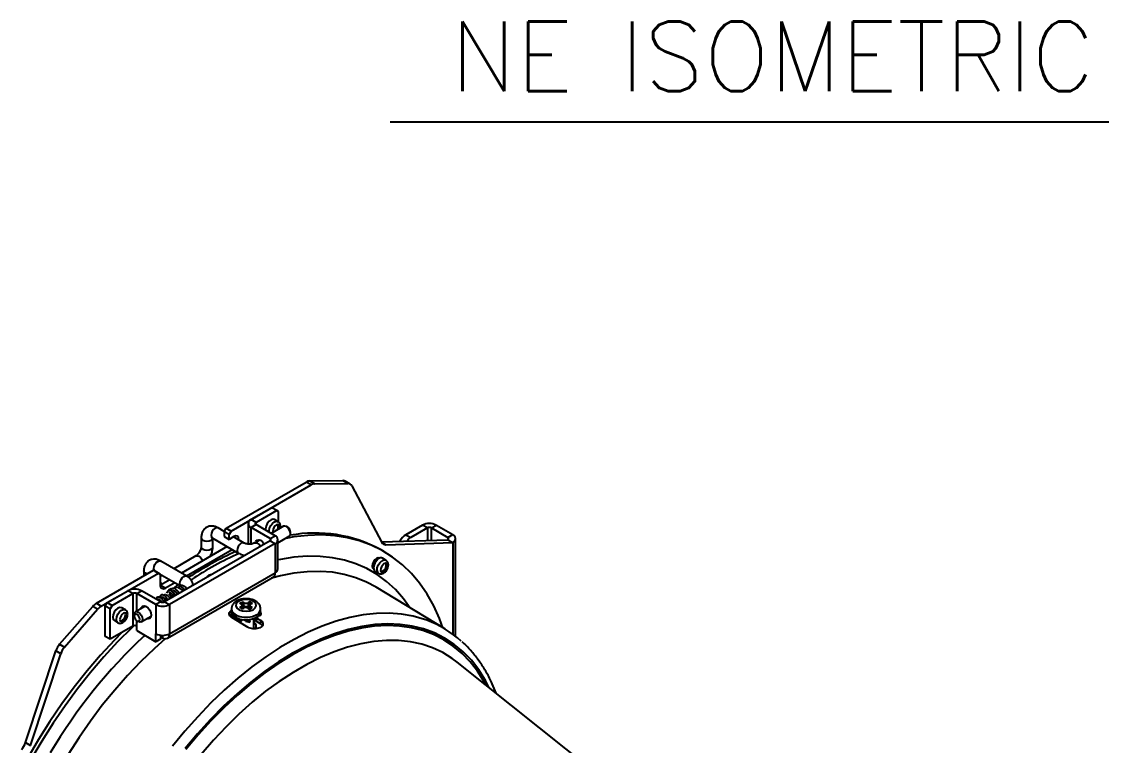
# Model space of a CAD drawing. Extents: x 8 to 113, y 0 to 87.
# Drawn here: x 66.4 to 78.05, y 15.67 to 23.47 of the extents above; entities that cross this region are included whole.
import ezdxf
from ezdxf.enums import TextEntityAlignment as Align

# ---------------------------------------------------------------- set-up
doc = ezdxf.new("R2010")
doc.units = 0
doc.header["$MEASUREMENT"] = 0
doc.layers.add('OBJECT', color=7, linetype='CONTINUOUS')
doc.styles.get("Standard").update_dxf_attribs({"font": 'SIMPLEX'})

msp = doc.modelspace()

# ---------------------------------------------------------------- linework, layer by layer
at = {"layer": 'OBJECT', "color": 1}
msp.add_line((70.377, 22.394), (81.363, 22.394), dxfattribs=at)
at = {"layer": 'OBJECT'}
for p, q in [((69.51, 18.522), (69.867, 18.526)), ((69.51, 18.522), (69.563, 18.492)), ((69.92, 18.495), (69.867, 18.526)), ((69.943, 18.489), (69.89, 18.52)), ((68.607, 18.012), (69.471, 18.51)), ((68.66, 17.981), (69.524, 18.48)), ((69.524, 18.48), (69.471, 18.51)), ((69.563, 18.492), (69.92, 18.495)), ((69.961, 18.471), (70.287, 17.859)), ((69.099, 18.234), (68.876, 18.106)), ((69.152, 18.204), (68.929, 18.075)), ((69.152, 18.204), (69.099, 18.234)), ((69.173, 18.191), (69.152, 18.204)), ((69.173, 18.078), (69.173, 18.191)), ((68.845, 18.063), (68.845, 17.841)), ((68.929, 18.075), (68.876, 18.106)), ((68.929, 18.051), (68.876, 18.02)), ((68.929, 18.051), (68.929, 18.075)), ((69.135, 17.932), (68.929, 18.051)), ((69.167, 18.083), (69.128, 18.106)), ((69.167, 18.048), (69.165, 18.052)), ((68.587, 17.977), (68.52, 18.016)), ((68.586, 17.975), (68.607, 18.012)), ((68.639, 17.944), (68.586, 17.975)), ((68.586, 17.975), (68.586, 17.923)), ((68.607, 18.012), (68.66, 17.981)), ((68.66, 17.981), (68.639, 17.944)), ((68.639, 17.892), (68.639, 17.944)), ((69.081, 17.901), (68.876, 18.02)), ((68.876, 17.842), (68.876, 18.02)), ((69.226, 18.033), (69.093, 17.956)), ((69.271, 18.022), (69.257, 18.03)), ((69.301, 17.953), (69.301, 17.97)), ((70.725, 18.046), (70.545, 17.942)), ((70.545, 17.942), (70.598, 17.912)), ((70.778, 18.016), (70.598, 17.912)), ((70.778, 18.016), (70.725, 18.046)), ((70.778, 18.016), (70.778, 17.882)), ((70.821, 18.016), (70.874, 18.046)), ((70.821, 18.016), (70.997, 17.914)), ((70.821, 17.883), (70.821, 18.016)), ((70.874, 18.046), (71.05, 17.944)), ((70.997, 17.914), (71.05, 17.944)), ((69.081, 17.877), (67.943, 17.22)), ((69.135, 17.846), (67.996, 17.189)), ((68.338, 17.91), (68.338, 17.813)), ((68.457, 17.907), (68.738, 17.745)), ((68.463, 17.813), (68.463, 17.904)), ((68.586, 17.923), (68.639, 17.892)), ((68.69, 17.922), (68.639, 17.892)), ((68.801, 17.853), (68.686, 17.919)), ((68.971, 17.886), (68.915, 17.853)), ((69.081, 17.901), (69.135, 17.932)), ((69.081, 17.901), (69.081, 17.877)), ((69.081, 17.877), (69.135, 17.846)), ((69.135, 17.846), (69.135, 17.532)), ((69.165, 17.854), (69.288, 17.925)), ((69.165, 17.575), (69.165, 17.889)), ((70.284, 17.866), (70.997, 17.889)), ((70.287, 17.859), (70.33, 17.835)), ((70.33, 17.835), (71.05, 17.859)), ((70.997, 17.914), (70.997, 17.889)), ((70.997, 17.889), (71.05, 17.859)), ((71.05, 17.859), (71.05, 16.87)), ((71.081, 16.847), (71.081, 17.901)), ((68.28, 17.714), (68.043, 17.576)), ((68.619, 17.814), (68.125, 17.529)), ((68.178, 17.499), (68.672, 17.784)), ((70.305, 17.764), (70.271, 17.783)), ((68.182, 17.496), (67.901, 17.658)), ((70.186, 17.584), (70.196, 17.579)), ((70.259, 17.687), (70.249, 17.693)), ((70.331, 17.665), (70.292, 17.688)), ((67.207, 17.203), (67.823, 17.559)), ((67.26, 17.173), (67.876, 17.528)), ((67.719, 17.553), (67.719, 17.499)), ((67.876, 17.528), (67.823, 17.559)), ((67.839, 17.55), (68.114, 17.391)), ((67.844, 17.546), (67.844, 17.547)), ((67.897, 17.516), (67.876, 17.528)), ((67.897, 17.516), (67.897, 17.4)), ((67.918, 17.504), (67.897, 17.492)), ((67.974, 16.827), (69.113, 17.484)), ((67.996, 16.875), (69.135, 17.532)), ((68.436, 17.513), (68.438, 17.505)), ((69.135, 17.532), (69.135, 17.532)), ((70.212, 17.549), (70.251, 17.527)), ((67.899, 17.399), (67.897, 17.397)), ((68, 17.457), (67.899, 17.399)), ((67.899, 17.399), (67.952, 17.368)), ((67.952, 17.368), (68.053, 17.426)), ((68.012, 17.358), (68.084, 17.379)), ((68.091, 17.404), (68.035, 17.364)), ((68.084, 17.379), (68.09, 17.375)), ((68.09, 17.375), (68.151, 17.34)), ((68.12, 17.394), (68.097, 17.381)), ((68.12, 17.394), (68.12, 17.395)), ((70.967, 16.926), (70.225, 17.376)), ((67.324, 17.21), (67.547, 17.338)), ((67.377, 17.179), (67.6, 17.308)), ((67.6, 17.308), (67.547, 17.338)), ((67.6, 17.308), (67.6, 16.957)), ((67.642, 17.308), (67.695, 17.338)), ((67.848, 17.189), (67.642, 17.308)), ((67.642, 17.119), (67.642, 17.308)), ((67.901, 17.22), (67.695, 17.338)), ((67.871, 17.251), (67.859, 17.244)), ((67.911, 17.274), (67.895, 17.264)), ((67.952, 17.297), (67.936, 17.288)), ((67.962, 17.316), (67.986, 17.342)), ((66.811, 16.762), (67.168, 17.17)), ((66.864, 16.731), (67.221, 17.14)), ((67.221, 17.14), (67.168, 17.17)), ((67.207, 17.203), (67.26, 17.173)), ((67.303, 17.173), (67.324, 17.21)), ((67.356, 17.142), (67.303, 17.173)), ((67.303, 16.846), (67.303, 17.173)), ((67.324, 17.21), (67.377, 17.179)), ((67.377, 17.179), (67.356, 17.142)), ((67.356, 16.816), (67.356, 17.142)), ((67.52, 17.132), (67.481, 17.154)), ((67.737, 17.173), (67.628, 17.11)), ((67.901, 17.22), (67.848, 17.189)), ((67.848, 17.189), (67.848, 16.875)), ((67.943, 17.22), (67.996, 17.189)), ((67.996, 17.189), (67.996, 16.875)), ((68.659, 17.105), (68.665, 17.13)), ((68.665, 17.143), (68.665, 17.115)), ((68.753, 17.159), (68.771, 17.169)), ((68.781, 17.142), (68.753, 17.159)), ((68.756, 17.204), (68.785, 17.22)), ((68.773, 17.194), (68.756, 17.204)), ((68.775, 17.146), (68.771, 17.169)), ((68.788, 17.152), (68.781, 17.184)), ((68.781, 17.142), (68.799, 17.152)), ((68.782, 17.18), (68.785, 17.181)), ((68.802, 17.209), (68.785, 17.22)), ((68.785, 17.181), (68.785, 17.22)), ((68.797, 17.174), (68.785, 17.181)), ((68.787, 17.152), (68.789, 17.151)), ((68.797, 17.174), (68.802, 17.209)), ((68.841, 17.151), (68.858, 17.141)), ((68.863, 17.218), (68.844, 17.209)), ((68.849, 17.173), (68.844, 17.209)), ((68.851, 17.148), (68.844, 17.145)), ((68.862, 17.18), (68.849, 17.173)), ((68.862, 17.181), (68.855, 17.149)), ((68.855, 17.149), (68.856, 17.149)), ((68.858, 17.141), (68.887, 17.157)), ((68.862, 17.18), (68.863, 17.218)), ((68.89, 17.202), (68.863, 17.218)), ((68.867, 17.146), (68.87, 17.167)), ((68.87, 17.167), (68.887, 17.157)), ((68.89, 17.202), (68.872, 17.192)), ((68.978, 17.115), (68.978, 17.143)), ((67.401, 17.016), (67.44, 16.993)), ((67.615, 17.082), (67.615, 17.066)), ((67.642, 16.957), (67.642, 17.015)), ((67.645, 17.013), (67.659, 17.005)), ((67.691, 17.002), (67.799, 17.065)), ((68.659, 17.105), (68.666, 17.105)), ((68.66, 17.096), (68.659, 17.105)), ((68.669, 17.095), (68.66, 17.096)), ((68.668, 17.087), (68.666, 17.077)), ((68.666, 17.077), (68.686, 17.04)), ((68.668, 17.087), (68.672, 17.088)), ((68.688, 17.049), (68.668, 17.087)), ((68.686, 17.04), (68.688, 17.049)), ((68.717, 17.048), (68.686, 17.04)), ((68.688, 17.049), (68.703, 17.056)), ((68.726, 17.04), (68.721, 17.029)), ((68.721, 17.029), (68.763, 17.003)), ((68.726, 17.04), (68.728, 17.043)), ((68.767, 17.014), (68.726, 17.04)), ((68.74, 17.018), (68.74, 17.005)), ((68.787, 17.027), (68.763, 17.003)), ((68.763, 17.003), (68.767, 17.014)), ((68.767, 17.014), (68.777, 17.028)), ((68.811, 17.025), (68.815, 17.009)), ((68.82, 17.022), (68.815, 17.009)), ((68.815, 17.009), (68.863, 17)), ((68.82, 17.022), (68.819, 17.025)), ((68.867, 17.013), (68.82, 17.022)), ((68.863, 17), (68.867, 17.013)), ((68.867, 17.013), (68.864, 17.028)), ((68.89, 17.034), (68.912, 17.025)), ((68.904, 16.928), (68.904, 17.029)), ((68.976, 16.981), (68.904, 17.024)), ((68.915, 17.039), (68.912, 17.041)), ((68.915, 17.039), (68.912, 17.025)), ((68.912, 17.025), (68.947, 17.031)), ((68.95, 17.045), (68.915, 17.039)), ((68.95, 17.045), (68.938, 17.055)), ((68.947, 17.031), (68.95, 17.045)), ((68.948, 17.037), (68.977, 17.02)), ((68.957, 17.07), (68.974, 17.071)), ((68.975, 17.086), (68.97, 17.086)), ((68.975, 17.086), (68.974, 17.071)), ((68.974, 17.071), (68.983, 17.085)), ((68.984, 17.1), (68.975, 17.086)), ((68.984, 17.1), (68.976, 17.102)), ((68.977, 17.02), (68.976, 16.981)), ((68.983, 17.085), (68.984, 17.1)), ((67.6, 16.957), (67.356, 16.816)), ((67.642, 16.908), (67.642, 16.957)), ((67.642, 16.908), (67.848, 16.789)), ((67.356, 16.816), (67.303, 16.846)), ((67.848, 16.789), (67.848, 16.875)), ((67.901, 16.82), (67.848, 16.789)), ((67.901, 16.82), (67.901, 16.858)), ((67.922, 16.832), (67.901, 16.844)), ((67.922, 16.857), (67.922, 16.832)), ((66.443, 15.701), (66.77, 16.69)), ((66.496, 15.671), (66.823, 16.659)), ((66.823, 16.659), (66.77, 16.69)), ((66.811, 16.762), (66.864, 16.731)), ((73.741, 14.464), (71.098, 16.569)), ((66.443, 15.701), (66.496, 15.671))]:
    msp.add_line(p, q, dxfattribs=at)
at = {"layer": 'OBJECT', "flags": 128}
for points in [[(69.128, 18.106), (69.113, 18.109), (69.091, 18.103), (69.07, 18.087), (69.051, 18.063), (69.037, 18.035), (69.032, 18.007), (69.033, 17.991)], [(69.072, 17.968), (69.071, 17.985), (69.076, 18.013), (69.089, 18.041), (69.108, 18.065), (69.13, 18.081), (69.152, 18.087), (69.167, 18.083)], [(69.185, 18.009), (69.187, 18.022), (69.185, 18.038), (69.177, 18.048), (69.165, 18.052), (69.15, 18.048), (69.135, 18.037), (69.122, 18.02), (69.113, 18.001), (69.109, 17.982), (69.111, 17.967)], [(68.488, 18.013), (68.472, 17.999), (68.457, 17.98), (68.448, 17.958), (68.444, 17.936), (68.448, 17.918), (68.457, 17.907), (68.457, 17.907)], [(68.52, 18.016), (68.505, 18.018), (68.488, 18.013)], [(69.257, 18.03), (69.24, 18.036), (69.226, 18.033)], [(70.945, 16.939), (70.907, 17.039), (70.845, 17.176), (70.773, 17.302), (70.693, 17.419), (70.604, 17.524), (70.507, 17.618), (70.402, 17.701), (70.29, 17.772), (70.172, 17.83), (70.046, 17.877), (69.915, 17.91), (69.778, 17.931), (69.636, 17.94), (69.489, 17.935), (69.338, 17.918), (69.249, 17.902)], [(69.288, 17.925), (69.288, 17.925), (69.298, 17.936), (69.301, 17.953), (69.298, 17.975), (69.288, 17.997), (69.274, 18.016), (69.257, 18.03)], [(68.338, 17.91), (68.342, 17.897), (68.356, 17.885), (68.376, 17.877), (68.4, 17.874), (68.424, 17.877), (68.444, 17.885), (68.458, 17.897), (68.462, 17.905)], [(68.745, 17.886), (68.745, 17.89), (68.741, 17.912), (68.729, 17.925), (68.711, 17.929), (68.69, 17.922)], [(68.692, 17.923), (68.692, 17.92), (68.692, 17.916)], [(68.77, 17.85), (68.753, 17.837), (68.738, 17.817), (68.729, 17.795), (68.725, 17.774), (68.729, 17.756), (68.738, 17.745), (68.738, 17.745)], [(68.801, 17.853), (68.786, 17.856), (68.77, 17.85)], [(68.916, 17.854), (68.929, 17.856), (68.946, 17.85)], [(68.924, 17.859), (68.928, 17.872), (68.94, 17.885), (68.958, 17.889), (68.979, 17.882), (69, 17.865), (69.018, 17.84), (69.018, 17.84)], [(68.28, 17.714), (68.295, 17.716), (68.312, 17.71), (68.329, 17.697), (68.343, 17.677), (68.351, 17.66)], [(68.338, 17.813), (68.342, 17.799), (68.356, 17.787), (68.376, 17.779), (68.4, 17.776), (68.424, 17.779), (68.444, 17.787), (68.458, 17.799), (68.463, 17.813)], [(70.593, 17.152), (70.52, 17.252), (70.433, 17.351), (70.337, 17.438), (70.234, 17.513), (70.124, 17.577), (70.007, 17.628), (69.884, 17.668), (69.755, 17.694), (69.62, 17.709), (69.481, 17.71), (69.338, 17.699), (69.192, 17.675), (69.165, 17.67)], [(67.839, 17.55), (67.839, 17.55), (67.829, 17.561), (67.826, 17.579), (67.829, 17.6), (67.839, 17.622), (67.853, 17.642), (67.87, 17.655)], [(67.87, 17.655), (67.887, 17.661), (67.901, 17.658)], [(70.263, 17.689), (70.262, 17.689), (70.247, 17.692), (70.229, 17.686), (70.211, 17.672), (70.196, 17.651), (70.185, 17.628), (70.182, 17.605), (70.185, 17.586), (70.196, 17.574), (70.197, 17.574)], [(70.248, 17.681), (70.227, 17.662), (70.209, 17.636), (70.199, 17.608), (70.196, 17.581), (70.202, 17.56), (70.212, 17.549)], [(70.251, 17.526), (70.241, 17.537), (70.235, 17.559), (70.237, 17.585), (70.248, 17.614), (70.266, 17.64), (70.287, 17.659)], [(70.315, 17.541), (70.33, 17.554), (70.342, 17.571), (70.349, 17.591), (70.351, 17.609), (70.347, 17.624), (70.338, 17.632), (70.324, 17.634), (70.309, 17.627), (70.295, 17.614), (70.283, 17.596), (70.275, 17.577), (70.273, 17.558), (70.277, 17.544), (70.287, 17.535), (70.3, 17.534), (70.315, 17.541)], [(67.756, 17.52), (67.737, 17.528), (67.724, 17.54), (67.719, 17.553), (67.719, 17.553)], [(68.115, 17.392), (68.11, 17.399), (68.107, 17.417), (68.11, 17.438), (68.12, 17.46), (68.134, 17.479), (68.151, 17.493)], [(68.151, 17.493), (68.168, 17.499), (68.182, 17.496), (68.182, 17.496)], [(70.225, 17.376), (70.121, 17.432), (70.004, 17.479), (69.881, 17.514), (69.752, 17.537), (69.619, 17.546), (69.48, 17.543), (69.338, 17.528), (69.193, 17.5), (69.097, 17.475)], [(67.897, 17.429), (67.901, 17.422), (67.909, 17.405)], [(68.159, 17.345), (68.159, 17.346), (68.15, 17.359), (68.139, 17.37), (68.128, 17.378), (68.117, 17.383), (68.106, 17.384), (68.097, 17.381), (68.09, 17.375)], [(68.12, 17.395), (68.134, 17.397), (68.151, 17.391)], [(68.897, 17.134), (68.921, 17.153), (68.932, 17.175), (68.927, 17.199), (68.909, 17.22), (68.878, 17.235), (68.84, 17.243), (68.8, 17.243), (68.762, 17.234), (68.732, 17.218), (68.715, 17.197), (68.712, 17.174), (68.723, 17.151), (68.748, 17.133), (68.783, 17.121), (68.823, 17.117), (68.863, 17.121), (68.897, 17.134)], [(67.481, 17.154), (67.48, 17.155), (67.462, 17.158), (67.44, 17.15), (67.418, 17.132), (67.4, 17.107), (67.388, 17.079), (67.384, 17.052), (67.389, 17.029), (67.401, 17.016)], [(67.44, 16.993), (67.428, 17.007), (67.423, 17.029), (67.427, 17.057), (67.439, 17.085), (67.457, 17.11), (67.479, 17.128), (67.501, 17.136), (67.519, 17.132), (67.52, 17.132)], [(67.69, 17.146), (67.694, 17.159), (67.706, 17.173), (67.724, 17.177), (67.745, 17.169), (67.766, 17.152), (67.784, 17.128), (67.796, 17.101), (67.8, 17.074)], [(68.665, 17.143), (68.669, 17.122), (68.686, 17.097), (68.716, 17.076), (68.754, 17.061), (68.799, 17.053), (68.846, 17.054), (68.89, 17.062), (68.929, 17.077)], [(68.771, 17.169), (68.775, 17.172), (68.778, 17.175), (68.78, 17.178), (68.781, 17.181), (68.78, 17.185), (68.779, 17.188), (68.776, 17.191), (68.773, 17.194)], [(68.788, 17.146), (68.788, 17.148), (68.788, 17.152)], [(68.872, 17.192), (68.868, 17.189), (68.865, 17.186), (68.863, 17.183), (68.862, 17.18), (68.863, 17.176), (68.864, 17.173), (68.867, 17.17), (68.87, 17.167)], [(67.462, 17.028), (67.465, 17.012), (67.473, 17.003), (67.486, 17.001), (67.501, 17.006), (67.516, 17.018), (67.528, 17.035), (67.537, 17.055), (67.539, 17.074), (67.536, 17.089), (67.528, 17.098), (67.515, 17.101), (67.5, 17.095), (67.485, 17.083), (67.473, 17.066), (67.464, 17.046), (67.462, 17.028)], [(67.522, 17.084), (67.519, 17.099), (67.518, 17.101)], [(67.615, 17.082), (67.619, 17.099), (67.628, 17.11), (67.642, 17.113), (67.659, 17.107)], [(67.645, 17.083), (67.634, 17.087), (67.624, 17.085), (67.618, 17.077), (67.615, 17.066), (67.618, 17.051), (67.624, 17.036), (67.634, 17.023), (67.645, 17.013), (67.657, 17.009), (67.667, 17.011), (67.673, 17.019), (67.675, 17.031), (67.673, 17.045), (67.667, 17.06), (67.657, 17.074), (67.645, 17.083)], [(67.659, 17.107), (67.676, 17.094), (67.691, 17.074), (67.7, 17.052), (67.704, 17.031), (67.7, 17.013), (67.691, 17.002), (67.676, 16.999), (67.659, 17.005), (67.659, 17.005)], [(67.8, 17.074), (67.796, 17.052), (67.784, 17.038), (67.766, 17.035), (67.753, 17.038)], [(70.771, 17.02), (70.747, 17.029), (70.625, 17.064), (70.497, 17.086), (70.364, 17.096), (70.227, 17.093), (70.085, 17.077), (69.94, 17.049), (69.793, 17.009), (69.643, 16.956), (69.492, 16.891), (69.339, 16.814), (69.187, 16.726), (69.035, 16.627), (68.883, 16.517), (68.734, 16.397), (68.586, 16.267), (68.441, 16.128), (68.3, 15.98), (68.162, 15.825), (68.029, 15.661)], [(68.665, 17.115), (68.669, 17.095), (68.686, 17.07), (68.716, 17.049), (68.754, 17.033), (68.799, 17.026), (68.846, 17.026), (68.89, 17.034), (68.929, 17.049)], [(68.844, 16.943), (68.827, 16.953), (68.667, 17.049)], [(67.485, 16.89), (67.402, 16.805), (67.253, 16.645), (67.109, 16.476), (66.969, 16.3), (66.835, 16.118), (66.706, 15.929), (66.584, 15.736), (66.468, 15.538)], [(67.612, 16.961), (67.588, 16.938), (67.436, 16.786), (67.287, 16.625), (67.143, 16.457), (67.003, 16.281), (66.869, 16.098), (66.74, 15.91), (66.618, 15.716), (66.502, 15.518)], [(71.445, 16.293), (71.403, 16.372), (71.332, 16.485), (71.252, 16.588), (71.163, 16.679), (71.067, 16.759), (70.963, 16.827), (70.853, 16.883), (70.735, 16.926), (70.612, 16.957), (70.483, 16.975), (70.349, 16.98), (70.211, 16.973), (70.069, 16.953), (69.924, 16.92), (69.777, 16.874), (69.627, 16.816), (69.476, 16.746), (69.324, 16.665), (69.173, 16.571), (69.022, 16.467), (68.872, 16.352), (68.724, 16.227), (68.579, 16.092), (68.437, 15.949), (68.299, 15.797), (68.165, 15.637)], [(71.411, 16.32), (71.39, 16.357), (71.319, 16.47), (71.24, 16.572), (71.152, 16.663), (71.056, 16.742), (70.953, 16.81), (70.843, 16.865), (70.727, 16.908), (70.604, 16.939), (70.476, 16.957), (70.343, 16.962), (70.206, 16.955), (70.065, 16.935), (69.921, 16.902), (69.774, 16.857), (69.625, 16.799), (69.475, 16.73), (69.324, 16.648), (69.174, 16.556), (69.024, 16.452), (68.875, 16.338), (68.728, 16.213), (68.584, 16.08), (68.443, 15.937), (68.305, 15.786), (68.172, 15.627)], [(67.953, 16.822), (67.831, 16.713), (67.685, 16.574), (67.543, 16.425), (67.405, 16.268), (67.271, 16.104), (67.143, 15.933), (67.02, 15.756), (66.903, 15.574)], [(71.098, 16.569), (71.045, 16.608), (70.943, 16.672), (70.833, 16.723), (70.716, 16.762), (70.594, 16.788), (70.467, 16.802), (70.335, 16.803), (70.198, 16.791), (70.059, 16.766), (69.916, 16.729), (69.771, 16.679), (69.624, 16.617), (69.476, 16.543), (69.328, 16.458), (69.18, 16.361), (69.033, 16.254), (68.888, 16.136), (68.745, 16.008), (68.606, 15.871), (68.469, 15.726), (68.337, 15.572)]]:
    msp.add_lwpolyline(points, dxfattribs=at)
at = {"layer": 'OBJECT'}
for centre, radius, start, end in [((69.513, 18.441), 0.0811, 92.6071, 121.7324), ((69.868, 18.48), 0.0456, 60.6111, 91.4476), ((69.566, 18.411), 0.0811, 92.6071, 121.7324), ((69.921, 18.451), 0.0443, 26.6801, 91.7361), ((68.892, 18.063), 0.0458, 110.7837, 249.2167), ((68.934, 18.063), 0.0131, 110.7861, 249.2158), ((70.799, 17.903), 0.161, 62.6097, 117.3901), ((69.097, 18.033), 0.0717, 325.296, 11.6185), ((69.236, 17.967), 0.0653, 2.6064, 57.3936), ((69.568, 16.488), 1.473, 61.5174, 100.5606), ((70.643, 17.787), 0.184, 122.1667, 152.2555), ((70.799, 17.975), 0.0461, 62.6105, 117.3889), ((71.034, 17.901), 0.0458, 290.7831, 69.2164), ((68.896, 17.771), 0.094, 29.2636, 57.4387), ((69.077, 17.889), 0.0131, 290.783, 69.2151), ((69.118, 17.889), 0.0458, 290.7827, 69.2165), ((70.327, 17.879), 0.0445, 206.7376, 273.2519), ((70.682, 17.772), 0.163, 121.1834, 140.9752), ((70.993, 17.901), 0.0131, 290.7833, 69.2148), ((70.071, 14.677), 3.37, 113.7855, 123.6039), ((70.108, 14.652), 3.375, 113.756, 123.803), ((70.275, 17.652), 0.0398, 64.3627, 132.3908), ((70.264, 17.612), 0.0693, 281.1218, 18.8836), ((70.314, 17.629), 0.0398, 64.174, 132.4148), ((68.451, 17.453), 0.0601, 88.8864, 151.1082), ((69.087, 17.524), 0.0478, 302.1955, 9.1168), ((69.113, 17.58), 0.0528, 294.374, 354.304), ((67.621, 17.195), 0.161, 62.6097, 117.3902), ((67.93, 17.394), 0.0341, 170.7861, 309.2032), ((68.026, 17.304), 0.0559, 104.1507, 135.8439), ((68.1, 17.312), 0.094, 29.2636, 57.4387), ((67.621, 17.267), 0.0461, 62.6103, 117.389), ((67.948, 17.226), 0.0874, 28.2195, 59.4685), ((67.288, 17.068), 0.157, 120.8912, 139.5446), ((67.341, 17.037), 0.157, 120.8912, 139.5446), ((67.922, 17.332), 0.161, 242.6096, 297.3906), ((67.922, 17.261), 0.0461, 242.61, 297.3906), ((68.824, 17.224), 0.0569, 241.5145, 296.3355), ((68.819, 17.111), 0.0461, 61.5164, 116.3332), ((68.824, 17.25), 0.0461, 241.5141, 296.3355), ((68.868, 17.146), 0.0126, 167.822, 198.5194), ((68.899, 17.15), 0.0791, 291.7183, 354.8459), ((67.452, 17.079), 0.0704, 281.4568, 3.4383), ((68.899, 17.123), 0.0792, 291.7589, 354.4486), ((70.38, 15.958), 1.131, 47.6122, 69.8288), ((67.621, 16.916), 0.0461, 62.6103, 117.389), ((68.885, 16.956), 0.0455, 322.5851, 66.044), ((71.559, 12.734), 5.627, 132.8835, 149.5022), ((67.922, 17.018), 0.161, 242.6096, 297.3906), ((67.951, 16.867), 0.0459, 230.7968, 9.2147), ((66.971, 16.623), 0.212, 139.0162, 161.5082), ((67.024, 16.592), 0.212, 139.0162, 161.5082), ((66.242, 15.768), 0.212, 318.4846, 341.5153)]:
    msp.add_arc(centre, radius, start, end, dxfattribs=at)
for points, knots in [([(69.189, 18.057), (69.186, 18.063), (69.181, 18.073), (69.172, 18.08), (69.167, 18.082)], [0, 0, 0, 0, 0.5575251, 1, 1, 1, 1]), ([(69.188, 18.011), (69.189, 18.014), (69.194, 18.025), (69.193, 18.041), (69.19, 18.053), (69.189, 18.057)], [0, 0, 0, 0, 0.162929, 0.74148, 1, 1, 1, 1]), ([(68.52, 18.016), (68.512, 18.02), (68.493, 18.03), (68.461, 18.037), (68.425, 18.035), (68.392, 18.022), (68.365, 17.999), (68.347, 17.968), (68.339, 17.938), (68.338, 17.918), (68.338, 17.91)], [0, 0, 0, 0, 0.0958262, 0.2399238, 0.3746778, 0.506219, 0.6446115, 0.7773643, 0.9136279, 1, 1, 1, 1]), ([(68.449, 17.911), (68.449, 17.911), (68.448, 17.911), (68.452, 17.91), (68.456, 17.908), (68.457, 17.907)], [0, 0, 0, 0, 0.1521579, 0.759689, 1, 1, 1, 1]), ([(68.915, 17.853), (68.913, 17.852), (68.906, 17.849), (68.89, 17.843), (68.867, 17.84), (68.841, 17.841), (68.819, 17.845), (68.806, 17.85), (68.802, 17.853), (68.801, 17.853)], [0, 0, 0, 0, 0.103119, 0.260951, 0.434629, 0.620141, 0.807621, 0.964018, 1, 1, 1, 1]), ([(68.338, 17.813), (68.337, 17.81), (68.337, 17.802), (68.333, 17.785), (68.325, 17.764), (68.311, 17.742), (68.296, 17.725), (68.286, 17.717), (68.281, 17.714), (68.28, 17.714)], [0, 0, 0, 0, 0.10312, 0.260965, 0.434649, 0.620161, 0.807641, 0.964037, 1, 1, 1, 1]), ([(68.435, 17.708), (68.439, 17.716), (68.451, 17.739), (68.46, 17.775), (68.462, 17.801), (68.463, 17.813)], [0, 0, 0, 0, 0.249942, 0.682216, 1, 1, 1, 1]), ([(68.738, 17.745), (68.746, 17.741), (68.766, 17.731), (68.791, 17.722), (68.809, 17.72), (68.81, 17.72)], [0, 0, 0, 0, 0.344792, 0.943474, 1, 1, 1, 1]), ([(67.901, 17.658), (67.893, 17.662), (67.874, 17.672), (67.842, 17.68), (67.806, 17.678), (67.773, 17.665), (67.746, 17.642), (67.728, 17.611), (67.72, 17.581), (67.719, 17.561), (67.719, 17.553)], [0, 0, 0, 0, 0.0958262, 0.2399238, 0.3746778, 0.506219, 0.6446115, 0.7773643, 0.9136279, 1, 1, 1, 1]), ([(70.252, 17.527), (70.255, 17.525), (70.264, 17.52), (70.281, 17.52), (70.301, 17.525), (70.321, 17.538), (70.34, 17.56), (70.354, 17.589), (70.358, 17.617), (70.353, 17.641), (70.343, 17.657), (70.334, 17.662), (70.331, 17.664)], [0, 0, 0, 0, 0.052549, 0.142341, 0.235085, 0.345011, 0.472107, 0.602081, 0.736834, 0.849557, 0.945148, 1, 1, 1, 1]), ([(68.249, 17.396), (68.248, 17.407), (68.245, 17.429), (68.227, 17.459), (68.206, 17.481), (68.189, 17.492), (68.182, 17.496)], [0, 0, 0, 0, 0.258066, 0.535172, 0.819607, 1, 1, 1, 1]), ([(68.1, 17.31), (68.097, 17.315), (68.09, 17.329), (68.075, 17.347), (68.056, 17.36), (68.041, 17.364), (68.029, 17.362), (68.019, 17.356), (68.012, 17.348), (68.01, 17.34), (68.01, 17.337)], [0, 0, 0, 0, 0.103381, 0.283993, 0.455787, 0.627105, 0.711128, 0.78963, 0.92474, 1, 1, 1, 1]), ([(68.127, 17.399), (68.127, 17.399), (68.127, 17.401), (68.125, 17.397), (68.121, 17.395), (68.12, 17.394)], [0, 0, 0, 0, 0.1516687, 0.7591953, 1, 1, 1, 1]), ([(67.938, 17.218), (67.938, 17.219), (67.934, 17.229), (67.921, 17.245), (67.903, 17.262), (67.885, 17.27), (67.871, 17.27), (67.861, 17.266), (67.852, 17.258), (67.85, 17.249), (67.848, 17.244)], [0, 0, 0, 0, 0.017787, 0.198409, 0.387475, 0.549123, 0.687208, 0.770662, 0.861445, 1, 1, 1, 1]), ([(67.875, 17.247), (67.877, 17.248), (67.881, 17.248), (67.893, 17.241), (67.905, 17.231), (67.91, 17.222), (67.912, 17.218)], [0, 0, 0, 0, 0.287821, 0.560399, 0.850721, 1, 1, 1, 1]), ([(67.978, 17.24), (67.976, 17.244), (67.97, 17.258), (67.955, 17.275), (67.938, 17.289), (67.923, 17.293), (67.912, 17.293), (67.901, 17.289), (67.894, 17.282), (67.889, 17.274), (67.889, 17.269), (67.888, 17.267)], [0, 0, 0, 0, 0.081074, 0.270721, 0.444512, 0.581685, 0.664735, 0.765223, 0.867002, 0.954591, 1, 1, 1, 1]), ([(67.913, 17.27), (67.914, 17.27), (67.915, 17.271), (67.917, 17.271), (67.928, 17.269), (67.942, 17.258), (67.953, 17.243), (67.958, 17.232), (67.959, 17.229)], [0, 0, 0, 0, 0.008897, 0.198363, 0.423257, 0.6603, 0.897755, 1, 1, 1, 1]), ([(67.96, 17.294), (67.962, 17.293), (67.967, 17.293), (67.979, 17.284), (67.992, 17.27), (67.998, 17.258), (68, 17.253)], [0, 0, 0, 0, 0.167592, 0.477523, 0.784409, 1, 1, 1, 1]), ([(68.059, 17.287), (68.059, 17.288), (68.055, 17.299), (68.042, 17.315), (68.025, 17.331), (68.008, 17.34), (67.992, 17.341), (67.98, 17.334), (67.973, 17.327), (67.972, 17.322), (67.971, 17.32)], [0, 0, 0, 0, 0.030978, 0.223682, 0.400189, 0.55792, 0.744475, 0.846963, 0.936489, 1, 1, 1, 1]), ([(68.019, 17.264), (68.015, 17.271), (68.007, 17.286), (67.996, 17.297), (67.99, 17.303)], [0, 0, 0, 0, 0.449493, 1, 1, 1, 1]), ([(67.993, 17.315), (67.993, 17.316), (67.994, 17.318), (67.996, 17.318), (68.003, 17.318), (68.015, 17.311), (68.028, 17.298), (68.038, 17.284), (68.04, 17.277), (68.041, 17.276)], [0, 0, 0, 0, 0.025354, 0.200159, 0.355522, 0.555079, 0.775461, 0.986181, 1, 1, 1, 1]), ([(68.033, 17.338), (68.034, 17.339), (68.035, 17.341), (68.041, 17.341), (68.051, 17.337), (68.065, 17.326), (68.075, 17.312), (68.08, 17.302), (68.081, 17.299)], [0, 0, 0, 0, 0.14363, 0.318698, 0.489543, 0.705501, 0.925348, 1, 1, 1, 1]), ([(68.977, 17.143), (68.977, 17.146), (68.979, 17.159), (68.97, 17.182), (68.951, 17.208), (68.924, 17.229), (68.888, 17.244), (68.846, 17.253), (68.802, 17.253), (68.758, 17.245), (68.72, 17.23), (68.691, 17.207), (68.672, 17.18), (68.664, 17.157), (68.666, 17.145), (68.666, 17.143)], [0, 0, 0, 0, 0.0193694, 0.0998283, 0.1782181, 0.2612814, 0.3518345, 0.4462316, 0.5408007, 0.6363327, 0.7342105, 0.8229187, 0.9043759, 0.9821641, 1, 1, 1, 1]), ([(67.545, 17.084), (67.544, 17.09), (67.543, 17.103), (67.535, 17.12), (67.525, 17.128), (67.52, 17.131)], [0, 0, 0, 0, 0.306175, 0.68397, 1, 1, 1, 1]), ([(68.667, 17.049), (68.662, 17.052), (68.65, 17.061), (68.64, 17.077), (68.639, 17.096), (68.647, 17.113), (68.659, 17.122), (68.664, 17.125)], [0, 0, 0, 0, 0.163416, 0.386129, 0.60889, 0.831704, 1, 1, 1, 1]), ([(68.785, 17.181), (68.785, 17.181), (68.785, 17.179), (68.786, 17.176), (68.789, 17.17), (68.794, 17.163), (68.799, 17.158), (68.801, 17.156)], [0, 0, 0, 0, 0.073828, 0.155624, 0.251572, 0.654763, 1, 1, 1, 1]), ([(68.791, 17.149), (68.791, 17.149), (68.791, 17.15), (68.79, 17.15), (68.789, 17.15), (68.789, 17.151), (68.788, 17.151), (68.788, 17.151), (68.788, 17.151), (68.788, 17.151)], [0, 0, 0, 0, 0.103773, 0.197145, 0.287121, 0.380621, 0.597266, 0.86979, 1, 1, 1, 1]), ([(68.797, 17.174), (68.797, 17.173), (68.797, 17.17), (68.799, 17.166), (68.801, 17.162), (68.803, 17.158), (68.805, 17.156), (68.806, 17.155)], [0, 0, 0, 0, 0.159006, 0.334036, 0.544475, 0.801718, 1, 1, 1, 1]), ([(68.849, 17.173), (68.849, 17.172), (68.849, 17.169), (68.847, 17.165), (68.845, 17.161), (68.841, 17.156), (68.839, 17.154), (68.838, 17.153)], [0, 0, 0, 0, 0.144905, 0.304433, 0.496195, 0.730641, 1, 1, 1, 1]), ([(68.862, 17.18), (68.862, 17.179), (68.862, 17.177), (68.861, 17.175), (68.857, 17.169), (68.85, 17.16), (68.844, 17.155), (68.84, 17.152)], [0, 0, 0, 0, 0.061826, 0.130324, 0.210674, 0.548344, 1, 1, 1, 1]), ([(68.856, 17.15), (68.855, 17.149), (68.853, 17.148), (68.851, 17.147), (68.849, 17.147)], [0, 0, 0, 0, 0.183695, 1, 1, 1, 1]), ([(68.855, 17.149), (68.855, 17.149), (68.855, 17.149), (68.855, 17.149), (68.854, 17.149), (68.854, 17.148), (68.853, 17.148), (68.852, 17.148), (68.852, 17.148)], [0, 0, 0, 0, 0.310212, 0.557945, 0.664694, 0.768292, 0.877232, 1, 1, 1, 1]), ([(67.44, 16.994), (67.445, 16.991), (67.456, 16.986), (67.476, 16.987), (67.496, 16.995), (67.516, 17.011), (67.533, 17.036), (67.543, 17.062), (67.544, 17.078), (67.545, 17.084)], [0, 0, 0, 0, 0.113042, 0.234646, 0.366758, 0.525659, 0.701678, 0.879473, 1, 1, 1, 1]), ([(68.677, 17.094), (68.671, 17.091), (68.657, 17.085), (68.65, 17.075), (68.646, 17.07)], [0, 0, 0, 0, 0.466357, 1, 1, 1, 1]), ([(68.977, 17.02), (68.983, 17.015), (68.997, 17.006), (69.005, 16.988), (69.004, 16.969), (68.992, 16.952), (68.97, 16.938), (68.942, 16.929), (68.911, 16.926), (68.879, 16.929), (68.857, 16.936), (68.846, 16.942), (68.844, 16.943)], [0, 0, 0, 0, 0.104564, 0.211902, 0.319265, 0.426648, 0.534003, 0.641327, 0.748668, 0.856043, 0.96342, 1, 1, 1, 1]), ([(68.996, 16.962), (68.993, 16.966), (68.988, 16.973), (68.979, 16.979), (68.976, 16.981)], [0, 0, 0, 0, 0.628048, 1, 1, 1, 1]), ([(71.519, 16.234), (71.506, 16.268), (71.475, 16.346), (71.416, 16.457), (71.346, 16.569), (71.267, 16.67), (71.202, 16.743), (71.161, 16.778), (71.151, 16.786)], [0, 0, 0, 0, 0.155909, 0.352815, 0.549053, 0.744506, 0.939118, 1, 1, 1, 1])]:
    msp.add_open_spline(points, degree=3, knots=knots, dxfattribs=at)

# ---------------------------------------------------------------- texts
at = {"layer": 'OBJECT', "color": 1}
msp.add_text('NE ISOMETRIC VIEW', height=0.75, dxfattribs=at).set_placement((75.864, 22.725), align=Align.CENTER)

doc.saveas('drawing.dxf')
